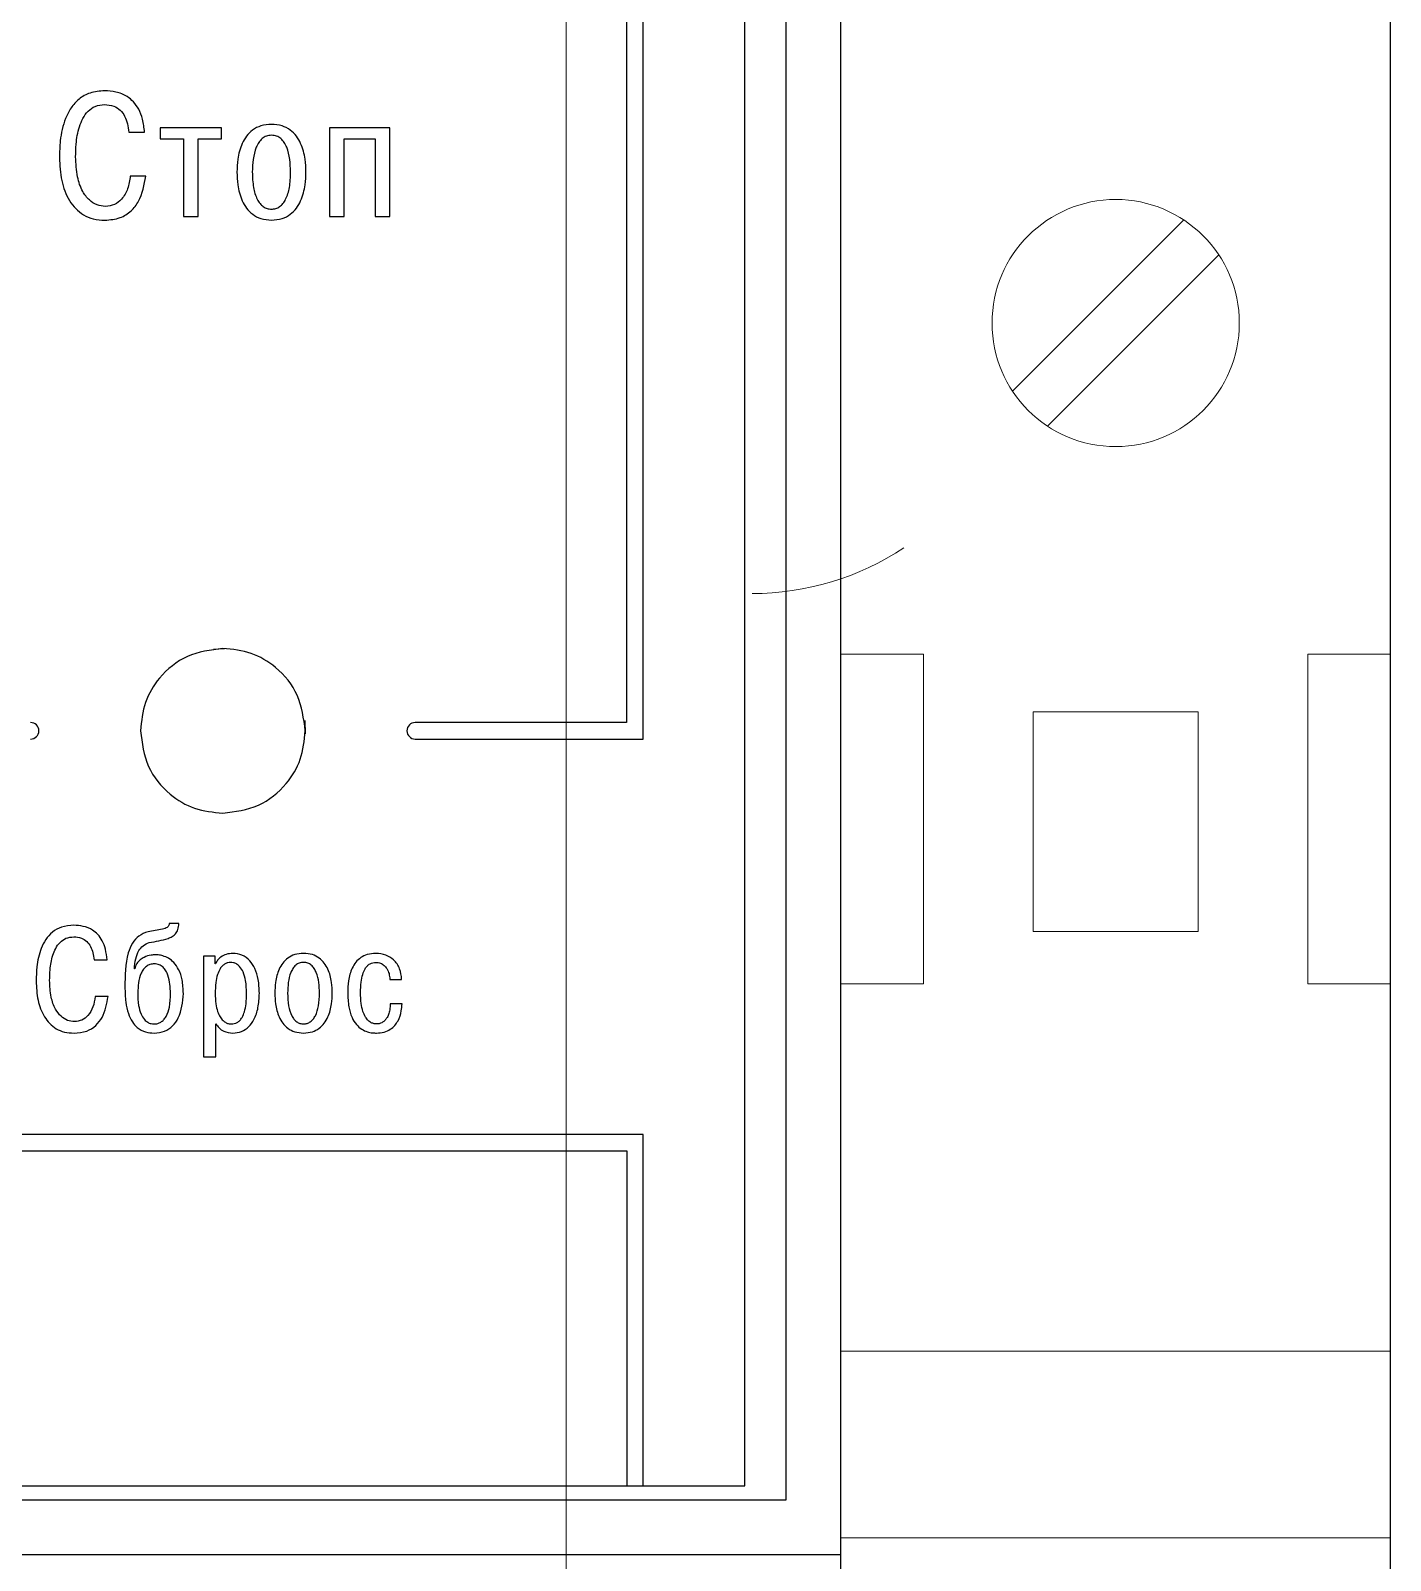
# Model space of a CAD drawing. Header units: millimetres. Extents: x 3520 to 8864, y 403 to 1747.
# Drawn here: x 5616.698 to 5619.668, y 870.191 to 873.534 of the extents above; entities that cross this region are included whole.
import ezdxf

# ---------------------------------------------------------------- set-up
doc = ezdxf.new("R2010")
doc.units = ezdxf.units.MM
doc.layers.add('main', color=5, linetype='Continuous', lineweight=50)
doc.layers.add('Стерка', color=7, linetype='Continuous', lineweight=15)

msp = doc.modelspace()

# ---------------------------------------------------------------- linework, layer by layer
for p, q in [((5618.4679, 870.2036, 1518.358), (5618.4679, 875.6036, 1518.358)), ((5618.3479, 870.3236, 1518.358), (5618.3479, 875.4836, 1518.358)), ((5618.2579, 870.3537, 1518.358), (5618.2579, 875.4537, 1518.358)), ((5618.0357, 871.9857, 1518.358), (5618.0357, 873.8217, 1518.358)), ((5617.9997, 873.7857, 1518.358), (5617.9997, 872.0217, 1518.358)), ((5616.9128, 873.3118, 1518.358), (5616.9467, 873.3118, 1518.358)), ((5617.1151, 873.321, 1518.358), (5616.981, 873.321, 1518.358)), ((5616.981, 873.321, 1518.358), (5616.981, 873.2973, 1518.358)), ((5617.1151, 873.2973, 1518.358), (5617.1151, 873.321, 1518.358)), ((5617.4827, 873.321, 1518.358), (5617.3508, 873.321, 1518.358)), ((5617.3508, 873.321, 1518.358), (5617.3508, 873.1274, 1518.358)), ((5617.4827, 873.1274, 1518.358), (5617.4827, 873.321, 1518.358)), ((5616.981, 873.2973, 1518.358), (5617.032, 873.2973, 1518.358)), ((5617.032, 873.2973, 1518.358), (5617.032, 873.1274, 1518.358)), ((5617.064, 873.1274, 1518.358), (5617.064, 873.2973, 1518.358)), ((5617.064, 873.2973, 1518.358), (5617.1151, 873.2973, 1518.358)), ((5617.3828, 873.2973, 1518.358), (5617.4506, 873.2973, 1518.358)), ((5617.3828, 873.1274, 1518.358), (5617.3828, 873.2973, 1518.358)), ((5617.4506, 873.2973, 1518.358), (5617.4506, 873.1274, 1518.358)), ((5616.9494, 873.2158, 1518.358), (5616.9155, 873.2158, 1518.358)), ((5617.032, 873.1274, 1518.358), (5617.064, 873.1274, 1518.358)), ((5617.3508, 873.1274, 1518.358), (5617.3828, 873.1274, 1518.358)), ((5617.4506, 873.1274, 1518.358), (5617.4827, 873.1274, 1518.358)), ((5617.0972, 872.1824, 1518.358), (5617.1212, 872.1835, 1518.358)), ((5617.2965, 872.0262, 1518.358), (5617.2978, 871.9974, 1518.358)), ((5617.9997, 872.0217, 1518.358), (5617.5379, 872.0217, 1518.358)), ((5617.5379, 871.9857, 1518.358), (5618.0357, 871.9857, 1518.358)), ((5617.0217, 871.5825, 1518.358), (5617.0004, 871.5825, 1518.358)), ((5616.8366, 871.5034, 1518.358), (5616.8649, 871.5034, 1518.358)), ((5617.0756, 871.5111, 1518.358), (5617.0756, 871.291, 1518.358)), ((5617.101, 871.5111, 1518.358), (5617.0756, 871.5111, 1518.358)), ((5617.101, 871.4946, 1518.358), (5617.101, 871.5111, 1518.358)), ((5616.9252, 871.4834, 1518.358), (5616.9245, 871.4834, 1518.358)), ((5617.1017, 871.4946, 1518.358), (5617.101, 871.4946, 1518.358)), ((5617.4826, 871.4606, 1518.358), (5617.5083, 871.4606, 1518.358)), ((5616.8671, 871.4234, 1518.358), (5616.8388, 871.4234, 1518.358)), ((5617.5093, 871.4072, 1518.358), (5617.4836, 871.4072, 1518.358)), ((5617.1023, 871.291, 1518.358), (5617.1023, 871.3634, 1518.358)), ((5617.0756, 871.291, 1518.358), (5617.1023, 871.291, 1518.358)), ((5618.0359, 871.1217, 1518.358), (5613.788, 871.1217, 1518.358)), ((5618.0359, 870.3537, 1518.358), (5618.0359, 871.1217, 1518.358)), ((5613.788, 871.0857, 1518.358), (5617.9999, 871.0857, 1518.358)), ((5617.9999, 871.0857, 1518.358), (5617.9999, 870.3537, 1518.358)), ((5610.2359, 870.3537, 1518.358), (5617.9999, 870.3537, 1518.358)), ((5617.9999, 870.3537, 1518.358), (5618.0359, 870.3537, 1518.358)), ((5618.0359, 870.3537, 1518.358), (5618.2579, 870.3537, 1518.358)), ((5605.9879, 870.3236, 1518.358), (5618.3479, 870.3236, 1518.358)), ((5618.4679, 870.2036, 1518.358), (5605.8679, 870.2036, 1518.358)), ((5618.4679, 867.5036, 1518.358), (5618.4679, 870.2036, 1518.358))]:
    msp.add_line(p, q)
for centre, start, end in [((5616.6979, 872.0037, 1518.358), 270, 90), ((5617.5379, 872.0037, 1518.358), 90, 270)]:
    msp.add_arc(centre, 0.018, start, end)
for points, knots in [([(5616.8595, 873.4021, 1518.358), (5616.8487, 873.4013, 1518.358), (5616.8287, 873.3998, 1518.358), (5616.8031, 873.3854, 1518.358), (5616.7852, 873.3653, 1518.358), (5616.77, 873.3346, 1518.358), (5616.7619, 873.2974, 1518.358), (5616.7611, 873.2685, 1518.358), (5616.7608, 873.2562, 1518.358)], [0, 0, 0, 0, 0.16169, 0.300128, 0.431382, 0.562499, 0.814307, 1, 1, 1, 1]), ([(5616.9467, 873.3118, 1518.358), (5616.9457, 873.3213, 1518.358), (5616.9438, 873.3385, 1518.358), (5616.9353, 873.3612, 1518.358), (5616.9236, 873.3781, 1518.358), (5616.9069, 873.3919, 1518.358), (5616.8849, 873.4007, 1518.358), (5616.8678, 873.4017, 1518.358), (5616.8595, 873.4021, 1518.358)], [0, 0, 0, 0, 0.201891, 0.367673, 0.508998, 0.63626, 0.823171, 1, 1, 1, 1]), ([(5616.7962, 873.2577, 1518.358), (5616.7964, 873.2669, 1518.358), (5616.7969, 873.2892, 1518.358), (5616.8029, 873.3238, 1518.358), (5616.8171, 873.354, 1518.358), (5616.8391, 873.37, 1518.358), (5616.8524, 873.3713, 1518.358), (5616.8595, 873.372, 1518.358)], [0, 0, 0, 0, 0.19109, 0.459443, 0.726751, 0.856353, 1, 1, 1, 1]), ([(5616.8595, 873.372, 1518.358), (5616.8663, 873.3715, 1518.358), (5616.8788, 873.3704, 1518.358), (5616.8942, 873.3604, 1518.358), (5616.9081, 873.3414, 1518.358), (5616.9109, 873.3239, 1518.358), (5616.9128, 873.3118, 1518.358)], [0, 0, 0, 0, 0.226402, 0.416234, 0.5963, 1, 1, 1, 1]), ([(5617.224, 873.3286, 1518.358), (5617.2161, 873.328, 1518.358), (5617.2016, 873.327, 1518.358), (5617.1826, 873.3173, 1518.358), (5617.169, 873.3035, 1518.358), (5617.1569, 873.2822, 1518.358), (5617.1498, 873.2552, 1518.358), (5617.1489, 873.2339, 1518.358), (5617.1486, 873.2246, 1518.358)], [0, 0, 0, 0, 0.161773, 0.300335, 0.43013, 0.558419, 0.805937, 1, 1, 1, 1]), ([(5617.224, 873.305, 1518.358), (5617.2202, 873.3046, 1518.358), (5617.2128, 873.3039, 1518.358), (5617.2031, 873.2979, 1518.358), (5617.1958, 873.2893, 1518.358), (5617.184, 873.2659, 1518.358), (5617.1829, 873.2432, 1518.358), (5617.1821, 873.2246, 1518.358)], [0, 0, 0, 0, 0.113902, 0.220546, 0.331377, 0.45176, 1, 1, 1, 1]), ([(5617.2994, 873.2246, 1518.358), (5617.2991, 873.2339, 1518.358), (5617.2982, 873.2552, 1518.358), (5617.2911, 873.2822, 1518.358), (5617.279, 873.3035, 1518.358), (5617.2653, 873.3173, 1518.358), (5617.2464, 873.327, 1518.358), (5617.2318, 873.328, 1518.358), (5617.224, 873.3286, 1518.358)], [0, 0, 0, 0, 0.194051, 0.441556, 0.569842, 0.699638, 0.83821, 1, 1, 1, 1]), ([(5617.2659, 873.2246, 1518.358), (5617.2651, 873.2432, 1518.358), (5617.264, 873.2659, 1518.358), (5617.2522, 873.2893, 1518.358), (5617.2449, 873.2979, 1518.358), (5617.2352, 873.3039, 1518.358), (5617.2278, 873.3046, 1518.358), (5617.224, 873.305, 1518.358)], [0, 0, 0, 0, 0.548194, 0.668573, 0.779409, 0.886069, 1, 1, 1, 1]), ([(5616.7608, 873.2562, 1518.358), (5616.7617, 873.2393, 1518.358), (5616.7634, 873.2067, 1518.358), (5616.7795, 873.1615, 1518.358), (5616.8066, 873.1328, 1518.358), (5616.8355, 873.1209, 1518.358), (5616.8517, 873.1199, 1518.358), (5616.8602, 873.1193, 1518.358)], [0, 0, 0, 0, 0.266704, 0.514467, 0.744527, 0.865176, 1, 1, 1, 1]), ([(5616.8614, 873.1495, 1518.358), (5616.8551, 873.1502, 1518.358), (5616.8421, 873.1516, 1518.358), (5616.8245, 873.1635, 1518.358), (5616.809, 873.1844, 1518.358), (5616.798, 873.2169, 1518.358), (5616.7969, 873.243, 1518.358), (5616.7962, 873.2577, 1518.358)], [0, 0, 0, 0, 0.133847, 0.276365, 0.441656, 0.684738, 1, 1, 1, 1]), ([(5616.8602, 873.1193, 1518.358), (5616.8716, 873.1203, 1518.358), (5616.8924, 873.1219, 1518.358), (5616.9181, 873.1382, 1518.358), (5616.9411, 873.1685, 1518.358), (5616.946, 873.1966, 1518.358), (5616.9494, 873.2158, 1518.358)], [0, 0, 0, 0, 0.231504, 0.424646, 0.605607, 1, 1, 1, 1]), ([(5616.9155, 873.2158, 1518.358), (5616.9142, 873.2064, 1518.358), (5616.9117, 873.1882, 1518.358), (5616.899, 873.1663, 1518.358), (5616.8814, 873.152, 1518.358), (5616.8681, 873.1503, 1518.358), (5616.8614, 873.1495, 1518.358)], [0, 0, 0, 0, 0.301757, 0.581273, 0.787594, 1, 1, 1, 1]), ([(5617.1486, 873.2246, 1518.358), (5617.1489, 873.2152, 1518.358), (5617.1498, 873.1939, 1518.358), (5617.1569, 873.1667, 1518.358), (5617.169, 873.1451, 1518.358), (5617.1826, 873.1312, 1518.358), (5617.2015, 873.1213, 1518.358), (5617.2161, 873.1203, 1518.358), (5617.224, 873.1197, 1518.358)], [0, 0, 0, 0, 0.193041, 0.441511, 0.570406, 0.700512, 0.838883, 1, 1, 1, 1]), ([(5617.1821, 873.2246, 1518.358), (5617.1825, 873.2132, 1518.358), (5617.1832, 873.1929, 1518.358), (5617.19, 873.1695, 1518.358), (5617.1984, 873.1559, 1518.358), (5617.2057, 873.1488, 1518.358), (5617.2145, 873.1442, 1518.358), (5617.2208, 873.1437, 1518.358), (5617.224, 873.1434, 1518.358)], [0, 0, 0, 0, 0.337877, 0.604205, 0.714016, 0.812314, 0.905007, 1, 1, 1, 1]), ([(5617.224, 873.1197, 1518.358), (5617.2318, 873.1203, 1518.358), (5617.2464, 873.1213, 1518.358), (5617.2654, 873.1312, 1518.358), (5617.279, 873.1451, 1518.358), (5617.2911, 873.1667, 1518.358), (5617.2982, 873.1939, 1518.358), (5617.2991, 873.2152, 1518.358), (5617.2994, 873.2246, 1518.358)], [0, 0, 0, 0, 0.161135, 0.299515, 0.429623, 0.558514, 0.806971, 1, 1, 1, 1]), ([(5617.224, 873.1434, 1518.358), (5617.2272, 873.1437, 1518.358), (5617.2335, 873.1442, 1518.358), (5617.2422, 873.1488, 1518.358), (5617.2496, 873.1559, 1518.358), (5617.258, 873.1695, 1518.358), (5617.2647, 873.1929, 1518.358), (5617.2655, 873.2132, 1518.358), (5617.2659, 873.2246, 1518.358)], [0, 0, 0, 0, 0.095024, 0.187735, 0.286038, 0.395846, 0.662154, 1, 1, 1, 1]), ([(5617.1179, 872.1837, 1518.358), (5617.0911, 872.1802, 1518.358), (5617.0384, 872.1733, 1518.358), (5616.9799, 872.1252, 1518.358), (5616.9443, 872.0665, 1518.358), (5616.9401, 872.0248, 1518.358), (5616.9379, 872.0037, 1518.358)], [0, 0, 0, 0, 0.283452, 0.558002, 0.775291, 1, 1, 1, 1]), ([(5617.2979, 872.0037, 1518.358), (5617.2944, 872.0304, 1518.358), (5617.2875, 872.0832, 1518.358), (5617.2394, 872.1417, 1518.358), (5617.1807, 872.1772, 1518.358), (5617.1391, 872.1815, 1518.358), (5617.1179, 872.1837, 1518.358)], [0, 0, 0, 0, 0.283457, 0.558015, 0.775306, 1, 1, 1, 1]), ([(5616.9379, 872.0037, 1518.358), (5616.9414, 871.9769, 1518.358), (5616.9483, 871.9241, 1518.358), (5616.9964, 871.8656, 1518.358), (5617.0551, 871.8301, 1518.358), (5617.0967, 871.8258, 1518.358), (5617.1179, 871.8237, 1518.358)], [0, 0, 0, 0, 0.283452, 0.558002, 0.775291, 1, 1, 1, 1]), ([(5617.1179, 871.8237, 1518.358), (5617.1447, 871.8271, 1518.358), (5617.1974, 871.834, 1518.358), (5617.2559, 871.8821, 1518.358), (5617.2915, 871.9408, 1518.358), (5617.2957, 871.9825, 1518.358), (5617.2979, 872.0037, 1518.358)], [0, 0, 0, 0, 0.283436, 0.557993, 0.775289, 1, 1, 1, 1]), ([(5616.7921, 871.5787, 1518.358), (5616.7832, 871.578, 1518.358), (5616.7665, 871.5768, 1518.358), (5616.7451, 871.5648, 1518.358), (5616.7303, 871.548, 1518.358), (5616.7176, 871.5225, 1518.358), (5616.7108, 871.4914, 1518.358), (5616.7102, 871.4673, 1518.358), (5616.7099, 871.4571, 1518.358)], [0, 0, 0, 0, 0.161685, 0.300123, 0.431374, 0.562492, 0.814301, 1, 1, 1, 1]), ([(5616.8649, 871.5034, 1518.358), (5616.864, 871.5113, 1518.358), (5616.8624, 871.5257, 1518.358), (5616.8554, 871.5446, 1518.358), (5616.8456, 871.5587, 1518.358), (5616.8317, 871.5702, 1518.358), (5616.8134, 871.5775, 1518.358), (5616.7991, 871.5783, 1518.358), (5616.7921, 871.5787, 1518.358)], [0, 0, 0, 0, 0.201882, 0.367669, 0.50901, 0.636291, 0.823212, 1, 1, 1, 1]), ([(5616.9544, 871.5647, 1518.358), (5616.9474, 871.5621, 1518.358), (5616.9338, 871.5569, 1518.358), (5616.9188, 871.5396, 1518.358), (5616.9042, 871.5022, 1518.358), (5616.904, 871.469, 1518.358), (5616.9039, 871.4438, 1518.358)], [0, 0, 0, 0, 0.156357, 0.304653, 0.469984, 1, 1, 1, 1]), ([(5617.0004, 871.5825, 1518.358), (5617.0003, 871.5813, 1518.358), (5617.0002, 871.5791, 1518.358), (5616.9988, 871.5762, 1518.358), (5616.996, 871.5736, 1518.358), (5616.9915, 871.5716, 1518.358), (5616.9774, 871.5684, 1518.358), (5616.9649, 871.5664, 1518.358), (5616.9544, 871.5647, 1518.358)], [0, 0, 0, 0, 0.065345, 0.123111, 0.181218, 0.279945, 0.397841, 1, 1, 1, 1]), ([(5616.9569, 871.5412, 1518.358), (5616.971, 871.5434, 1518.358), (5616.9882, 871.5461, 1518.358), (5617.0076, 871.5536, 1518.358), (5617.0153, 871.5601, 1518.358), (5617.0206, 871.5701, 1518.358), (5617.0213, 871.5781, 1518.358), (5617.0217, 871.5825, 1518.358)], [0, 0, 0, 0, 0.497564, 0.611791, 0.722932, 0.845255, 1, 1, 1, 1]), ([(5616.7394, 871.4584, 1518.358), (5616.7396, 871.4661, 1518.358), (5616.74, 871.4846, 1518.358), (5616.745, 871.5135, 1518.358), (5616.7569, 871.5386, 1518.358), (5616.7752, 871.5519, 1518.358), (5616.7863, 871.553, 1518.358), (5616.7921, 871.5536, 1518.358)], [0, 0, 0, 0, 0.191085, 0.459427, 0.726735, 0.856343, 1, 1, 1, 1]), ([(5616.7921, 871.5536, 1518.358), (5616.7978, 871.5531, 1518.358), (5616.8083, 871.5523, 1518.358), (5616.8211, 871.5439, 1518.358), (5616.8327, 871.5281, 1518.358), (5616.835, 871.5135, 1518.358), (5616.8366, 871.5034, 1518.358)], [0, 0, 0, 0, 0.226398, 0.416227, 0.596291, 1, 1, 1, 1]), ([(5616.9245, 871.4834, 1518.358), (5616.9252, 871.4909, 1518.358), (5616.9265, 871.5047, 1518.358), (5616.9329, 871.5223, 1518.358), (5616.9435, 871.535, 1518.358), (5616.9523, 871.5391, 1518.358), (5616.9569, 871.5412, 1518.358)], [0, 0, 0, 0, 0.317937, 0.588625, 0.786846, 1, 1, 1, 1]), ([(5616.9699, 871.5142, 1518.358), (5616.967, 871.5141, 1518.358), (5616.9587, 871.5136, 1518.358), (5616.9473, 871.5101, 1518.358), (5616.9368, 871.5034, 1518.358), (5616.9291, 871.4949, 1518.358), (5616.9265, 871.4874, 1518.358), (5616.9252, 871.4834, 1518.358)], [0, 0, 0, 0, 0.149896, 0.427307, 0.59827, 0.78505, 1, 1, 1, 1]), ([(5617.0315, 871.4295, 1518.358), (5617.0311, 871.4397, 1518.358), (5617.0303, 871.4577, 1518.358), (5617.0229, 871.481, 1518.358), (5617.0122, 871.497, 1518.358), (5616.9999, 871.5069, 1518.358), (5616.9878, 871.512, 1518.358), (5616.9778, 871.514, 1518.358), (5616.9721, 871.5142, 1518.358), (5616.9699, 871.5142, 1518.358)], [0, 0, 0, 0, 0.259623, 0.457614, 0.613436, 0.742107, 0.855309, 0.944428, 1, 1, 1, 1]), ([(5617.1347, 871.4977, 1518.358), (5617.1327, 871.4976, 1518.358), (5617.1285, 871.4973, 1518.358), (5617.1224, 871.4948, 1518.358), (5617.1165, 871.4903, 1518.358), (5617.1105, 871.4825, 1518.358), (5617.1053, 871.47, 1518.358), (5617.1016, 871.4517, 1518.358), (5617.1012, 871.4377, 1518.358), (5617.101, 871.4298, 1518.358)], [0, 0, 0, 0, 0.072335, 0.148896, 0.233868, 0.333119, 0.498771, 0.716481, 1, 1, 1, 1]), ([(5617.1394, 871.5174, 1518.358), (5617.1345, 871.517, 1518.358), (5617.1253, 871.5163, 1518.358), (5617.114, 871.5104, 1518.358), (5617.1061, 871.503, 1518.358), (5617.1031, 871.4973, 1518.358), (5617.1017, 871.4946, 1518.358)], [0, 0, 0, 0, 0.312567, 0.591526, 0.798291, 1, 1, 1, 1]), ([(5617.1696, 871.4304, 1518.358), (5617.1693, 871.4396, 1518.358), (5617.1688, 871.4554, 1518.358), (5617.1634, 871.4754, 1518.358), (5617.156, 871.4879, 1518.358), (5617.1481, 871.4943, 1518.358), (5617.1412, 871.4973, 1518.358), (5617.1367, 871.4976, 1518.358), (5617.1347, 871.4977, 1518.358)], [0, 0, 0, 0, 0.329342, 0.565666, 0.735759, 0.839539, 0.926459, 1, 1, 1, 1]), ([(5617.1975, 871.4304, 1518.358), (5617.1971, 871.4405, 1518.358), (5617.1964, 871.4589, 1518.358), (5617.1892, 871.4833, 1518.358), (5617.1775, 871.5021, 1518.358), (5617.1603, 871.5152, 1518.358), (5617.1463, 871.5167, 1518.358), (5617.1394, 871.5174, 1518.358)], [0, 0, 0, 0, 0.259552, 0.470405, 0.645128, 0.824698, 1, 1, 1, 1]), ([(5617.294, 871.5174, 1518.358), (5617.2875, 871.5169, 1518.358), (5617.2754, 871.5161, 1518.358), (5617.2596, 871.508, 1518.358), (5617.2482, 871.4966, 1518.358), (5617.2381, 871.4788, 1518.358), (5617.2322, 871.4563, 1518.358), (5617.2315, 871.4385, 1518.358), (5617.2312, 871.4307, 1518.358)], [0, 0, 0, 0, 0.161761, 0.300315, 0.4301, 0.558384, 0.805898, 1, 1, 1, 1]), ([(5617.294, 871.4977, 1518.358), (5617.2908, 871.4974, 1518.358), (5617.2847, 871.4969, 1518.358), (5617.2766, 871.4919, 1518.358), (5617.2705, 871.4846, 1518.358), (5617.2607, 871.4652, 1518.358), (5617.2598, 871.4462, 1518.358), (5617.2591, 871.4307, 1518.358)], [0, 0, 0, 0, 0.113892, 0.220524, 0.331339, 0.451707, 1, 1, 1, 1]), ([(5617.3569, 871.4307, 1518.358), (5617.3566, 871.4385, 1518.358), (5617.3559, 871.4563, 1518.358), (5617.3499, 871.4788, 1518.358), (5617.3398, 871.4966, 1518.358), (5617.3285, 871.508, 1518.358), (5617.3127, 871.5161, 1518.358), (5617.3006, 871.5169, 1518.358), (5617.294, 871.5174, 1518.358)], [0, 0, 0, 0, 0.194102, 0.441616, 0.5699, 0.699685, 0.838239, 1, 1, 1, 1]), ([(5617.329, 871.4307, 1518.358), (5617.3282, 871.4462, 1518.358), (5617.3274, 871.4652, 1518.358), (5617.3175, 871.4846, 1518.358), (5617.3114, 871.4919, 1518.358), (5617.3034, 871.4969, 1518.358), (5617.2972, 871.4974, 1518.358), (5617.294, 871.4977, 1518.358)], [0, 0, 0, 0, 0.548293, 0.668661, 0.779475, 0.886108, 1, 1, 1, 1]), ([(5617.4518, 871.5174, 1518.358), (5617.4456, 871.517, 1518.358), (5617.434, 871.5162, 1518.358), (5617.4187, 871.5089, 1518.358), (5617.4076, 871.4984, 1518.358), (5617.3975, 871.4814, 1518.358), (5617.3915, 871.4585, 1518.358), (5617.3908, 871.4402, 1518.358), (5617.3905, 871.4317, 1518.358)], [0, 0, 0, 0, 0.156816, 0.290647, 0.415232, 0.5387, 0.784547, 1, 1, 1, 1]), ([(5617.4185, 871.4317, 1518.358), (5617.4187, 871.4393, 1518.358), (5617.419, 871.4527, 1518.358), (5617.4223, 871.4703, 1518.358), (5617.4272, 871.4826, 1518.358), (5617.433, 871.4903, 1518.358), (5617.4407, 871.4963, 1518.358), (5617.4476, 871.4972, 1518.358), (5617.4521, 871.4977, 1518.358)], [0, 0, 0, 0, 0.2757151, 0.4890738, 0.6526699, 0.7518483, 0.8386581, 1, 1, 1, 1]), ([(5617.5083, 871.4606, 1518.358), (5617.5075, 871.4685, 1518.358), (5617.5058, 871.4843, 1518.358), (5617.4926, 871.5034, 1518.358), (5617.4736, 871.5155, 1518.358), (5617.4594, 871.5167, 1518.358), (5617.4518, 871.5174, 1518.358)], [0, 0, 0, 0, 0.264275, 0.528627, 0.747973, 1, 1, 1, 1]), ([(5617.4521, 871.4977, 1518.358), (5617.4555, 871.4974, 1518.358), (5617.462, 871.4968, 1518.358), (5617.4705, 871.4916, 1518.358), (5617.477, 871.4836, 1518.358), (5617.4814, 871.473, 1518.358), (5617.4822, 871.4648, 1518.358), (5617.4826, 871.4606, 1518.358)], [0, 0, 0, 0, 0.188628, 0.363627, 0.540975, 0.762892, 1, 1, 1, 1]), ([(5616.968, 871.4946, 1518.358), (5616.9648, 871.4943, 1518.358), (5616.9587, 871.4938, 1518.358), (5616.9505, 871.4893, 1518.358), (5616.9441, 871.4826, 1518.358), (5616.9336, 871.4641, 1518.358), (5616.9326, 871.4456, 1518.358), (5616.9318, 871.4304, 1518.358)], [0, 0, 0, 0, 0.116773, 0.224961, 0.335068, 0.453053, 1, 1, 1, 1]), ([(5617.0036, 871.4295, 1518.358), (5617.003, 871.4431, 1518.358), (5617.0022, 871.4604, 1518.358), (5616.9939, 871.4793, 1518.358), (5616.9877, 871.4875, 1518.358), (5616.9788, 871.4935, 1518.358), (5616.9717, 871.4942, 1518.358), (5616.968, 871.4946, 1518.358)], [0, 0, 0, 0, 0.49179, 0.621781, 0.744982, 0.866204, 1, 1, 1, 1]), ([(5616.7099, 871.4571, 1518.358), (5616.7106, 871.443, 1518.358), (5616.7121, 871.4159, 1518.358), (5616.7255, 871.3782, 1518.358), (5616.7481, 871.3543, 1518.358), (5616.7721, 871.3443, 1518.358), (5616.7857, 871.3435, 1518.358), (5616.7928, 871.3431, 1518.358)], [0, 0, 0, 0, 0.266687, 0.514446, 0.744512, 0.865166, 1, 1, 1, 1]), ([(5616.7937, 871.3682, 1518.358), (5616.7885, 871.3688, 1518.358), (5616.7777, 871.3699, 1518.358), (5616.763, 871.3799, 1518.358), (5616.7501, 871.3973, 1518.358), (5616.7409, 871.4244, 1518.358), (5616.74, 871.4461, 1518.358), (5616.7394, 871.4584, 1518.358)], [0, 0, 0, 0, 0.1338364, 0.2763525, 0.4416454, 0.6847323, 1, 1, 1, 1]), ([(5616.9039, 871.4438, 1518.358), (5616.9042, 871.4327, 1518.358), (5616.9047, 871.4131, 1518.358), (5616.9103, 871.3873, 1518.358), (5616.9187, 871.3683, 1518.358), (5616.9311, 871.3536, 1518.358), (5616.9481, 871.3445, 1518.358), (5616.9614, 871.3437, 1518.358), (5616.9677, 871.3434, 1518.358)], [0, 0, 0, 0, 0.246521, 0.437183, 0.585314, 0.704661, 0.86134, 1, 1, 1, 1]), ([(5616.9318, 871.4304, 1518.358), (5616.9321, 871.4215, 1518.358), (5616.9326, 871.406, 1518.358), (5616.9377, 871.3862, 1518.358), (5616.945, 871.3736, 1518.358), (5616.9531, 871.3668, 1518.358), (5616.9606, 871.3636, 1518.358), (5616.9656, 871.3633, 1518.358), (5616.968, 871.3631, 1518.358)], [0, 0, 0, 0, 0.316485, 0.547401, 0.71687, 0.822996, 0.915658, 1, 1, 1, 1]), ([(5616.9677, 871.3434, 1518.358), (5616.9756, 871.3441, 1518.358), (5616.9905, 871.3455, 1518.358), (5617.0091, 871.3583, 1518.358), (5617.0278, 871.3852, 1518.358), (5617.03, 871.4109, 1518.358), (5617.0315, 871.4295, 1518.358)], [0, 0, 0, 0, 0.195405, 0.369813, 0.546, 1, 1, 1, 1]), ([(5616.968, 871.3631, 1518.358), (5616.9706, 871.3633, 1518.358), (5616.9756, 871.3637, 1518.358), (5616.9827, 871.367, 1518.358), (5616.989, 871.3723, 1518.358), (5616.9964, 871.383, 1518.358), (5617.0026, 871.4025, 1518.358), (5617.0032, 871.4197, 1518.358), (5617.0036, 871.4295, 1518.358)], [0, 0, 0, 0, 0.091434, 0.181564, 0.276882, 0.383398, 0.647225, 1, 1, 1, 1]), ([(5617.101, 871.4298, 1518.358), (5617.1012, 871.4222, 1518.358), (5617.1016, 871.4089, 1518.358), (5617.1054, 871.3915, 1518.358), (5617.1108, 871.379, 1518.358), (5617.1174, 871.3706, 1518.358), (5617.1244, 871.3658, 1518.358), (5617.1306, 871.3635, 1518.358), (5617.1344, 871.3632, 1518.358), (5617.1359, 871.3631, 1518.358)], [0, 0, 0, 0, 0.273283, 0.481902, 0.640552, 0.762927, 0.863896, 0.943183, 1, 1, 1, 1]), ([(5617.1359, 871.3631, 1518.358), (5617.1405, 871.3637, 1518.358), (5617.1475, 871.3646, 1518.358), (5617.1552, 871.3708, 1518.358), (5617.161, 871.3787, 1518.358), (5617.1658, 871.3912, 1518.358), (5617.1691, 871.4091, 1518.358), (5617.1694, 871.4228, 1518.358), (5617.1696, 871.4304, 1518.358)], [0, 0, 0, 0, 0.160915, 0.247458, 0.346635, 0.510589, 0.724351, 1, 1, 1, 1]), ([(5617.1398, 871.3434, 1518.358), (5617.1462, 871.344, 1518.358), (5617.1589, 871.3452, 1518.358), (5617.1753, 871.3565, 1518.358), (5617.1879, 871.3745, 1518.358), (5617.1962, 871.4, 1518.358), (5617.1971, 871.4197, 1518.358), (5617.1975, 871.4304, 1518.358)], [0, 0, 0, 0, 0.165111, 0.322909, 0.492746, 0.724764, 1, 1, 1, 1]), ([(5617.2312, 871.4307, 1518.358), (5617.2315, 871.423, 1518.358), (5617.2322, 871.4051, 1518.358), (5617.2381, 871.3825, 1518.358), (5617.2482, 871.3645, 1518.358), (5617.2596, 871.3529, 1518.358), (5617.2753, 871.3447, 1518.358), (5617.2875, 871.3438, 1518.358), (5617.294, 871.3434, 1518.358)], [0, 0, 0, 0, 0.193036, 0.441494, 0.570386, 0.700497, 0.838875, 1, 1, 1, 1]), ([(5617.2591, 871.4307, 1518.358), (5617.2595, 871.4213, 1518.358), (5617.2601, 871.4044, 1518.358), (5617.2657, 871.3849, 1518.358), (5617.2727, 871.3735, 1518.358), (5617.2788, 871.3676, 1518.358), (5617.2861, 871.3638, 1518.358), (5617.2914, 871.3633, 1518.358), (5617.294, 871.3631, 1518.358)], [0, 0, 0, 0, 0.33786, 0.604173, 0.713981, 0.812283, 0.904985, 1, 1, 1, 1]), ([(5617.294, 871.3434, 1518.358), (5617.3006, 871.3438, 1518.358), (5617.3127, 871.3447, 1518.358), (5617.3285, 871.3529, 1518.358), (5617.3398, 871.3645, 1518.358), (5617.3499, 871.3825, 1518.358), (5617.3558, 871.4051, 1518.358), (5617.3566, 871.423, 1518.358), (5617.3569, 871.4307, 1518.358)], [0, 0, 0, 0, 0.161126, 0.299503, 0.429614, 0.558506, 0.806964, 1, 1, 1, 1]), ([(5617.294, 871.3631, 1518.358), (5617.2967, 871.3633, 1518.358), (5617.302, 871.3638, 1518.358), (5617.3092, 871.3676, 1518.358), (5617.3153, 871.3735, 1518.358), (5617.3224, 871.3849, 1518.358), (5617.328, 871.4044, 1518.358), (5617.3286, 871.4213, 1518.358), (5617.329, 871.4307, 1518.358)], [0, 0, 0, 0, 0.095016, 0.187718, 0.28602, 0.395828, 0.662141, 1, 1, 1, 1]), ([(5617.3905, 871.4317, 1518.358), (5617.3909, 871.4212, 1518.358), (5617.3916, 871.4027, 1518.358), (5617.3983, 871.3787, 1518.358), (5617.4083, 871.362, 1518.358), (5617.4203, 871.3514, 1518.358), (5617.4326, 871.3458, 1518.358), (5617.4436, 871.3436, 1518.358), (5617.4502, 871.3434, 1518.358), (5617.4531, 871.3434, 1518.358)], [0, 0, 0, 0, 0.256809, 0.451819, 0.603209, 0.726865, 0.837345, 0.930327, 1, 1, 1, 1]), ([(5617.4537, 871.3631, 1518.358), (5617.4519, 871.3632, 1518.358), (5617.4478, 871.3635, 1518.358), (5617.4414, 871.3658, 1518.358), (5617.4347, 871.3707, 1518.358), (5617.4282, 871.3791, 1518.358), (5617.4228, 871.3919, 1518.358), (5617.4191, 871.41, 1518.358), (5617.4187, 871.4238, 1518.358), (5617.4185, 871.4317, 1518.358)], [0, 0, 0, 0, 0.064115, 0.142464, 0.236685, 0.353705, 0.512625, 0.72311, 1, 1, 1, 1]), ([(5616.7928, 871.3431, 1518.358), (5616.8022, 871.3438, 1518.358), (5616.8196, 871.3452, 1518.358), (5616.841, 871.3587, 1518.358), (5616.8602, 871.384, 1518.358), (5616.8643, 871.4074, 1518.358), (5616.8671, 871.4234, 1518.358)], [0, 0, 0, 0, 0.231471, 0.424592, 0.60555, 1, 1, 1, 1]), ([(5616.8388, 871.4234, 1518.358), (5616.8378, 871.4156, 1518.358), (5616.8357, 871.4004, 1518.358), (5616.8251, 871.3822, 1518.358), (5616.8104, 871.3703, 1518.358), (5616.7993, 871.3689, 1518.358), (5616.7937, 871.3682, 1518.358)], [0, 0, 0, 0, 0.301787, 0.581305, 0.787616, 1, 1, 1, 1]), ([(5617.4531, 871.3434, 1518.358), (5617.4589, 871.3437, 1518.358), (5617.4695, 871.3444, 1518.358), (5617.4835, 871.3506, 1518.358), (5617.4937, 871.3595, 1518.358), (5617.5026, 871.373, 1518.358), (5617.508, 871.3893, 1518.358), (5617.5089, 871.402, 1518.358), (5617.5093, 871.4072, 1518.358)], [0, 0, 0, 0, 0.1812342, 0.3332755, 0.4702095, 0.5998816, 0.8357036, 1, 1, 1, 1]), ([(5617.4836, 871.4072, 1518.358), (5617.4833, 871.4028, 1518.358), (5617.4829, 871.3948, 1518.358), (5617.4801, 871.3841, 1518.358), (5617.4761, 871.3758, 1518.358), (5617.471, 871.3698, 1518.358), (5617.4653, 871.3658, 1518.358), (5617.4594, 871.3635, 1518.358), (5617.4555, 871.3632, 1518.358), (5617.4537, 871.3631, 1518.358)], [0, 0, 0, 0, 0.224078, 0.406951, 0.557971, 0.685857, 0.802689, 0.906918, 1, 1, 1, 1]), ([(5617.1023, 871.3634, 1518.358), (5617.1046, 871.3603, 1518.358), (5617.1092, 871.3538, 1518.358), (5617.122, 871.3456, 1518.358), (5617.1329, 871.3442, 1518.358), (5617.1398, 871.3434, 1518.358)], [0, 0, 0, 0, 0.261883, 0.538491, 1, 1, 1, 1])]:
    msp.add_open_spline(points, degree=3, knots=knots)
at = {"layer": 'main', "color": 0, "lineweight": 25}
msp.add_line((5619.6679, 870.1436, 1518.358), (5619.6679, 875.6636, 1518.358), dxfattribs=at)
at = {"layer": 'Стерка', "color": 7}
for p, q in [((5617.8679, 869.9036, 1518.358), (5617.8679, 875.9036, 1518.358)), ((5618.4679, 875.8946, 1518.358), (5618.4679, 869.8946, 1518.358)), ((5619.6679, 875.9036, 1518.358), (5619.6679, 869.9036, 1518.358)), ((5619.6679, 875.9036, 1518.358), (5619.6679, 869.9036, 1518.358)), ((5619.6679, 875.9036, 1518.358), (5619.6679, 869.9036, 1518.358)), ((5619.6679, 875.9036, 1518.358), (5619.6679, 869.9036, 1518.358)), ((5619.6679, 875.9036, 1518.358), (5619.6679, 869.9036, 1518.358)), ((5619.6679, 869.9036, 1518.358), (5619.6679, 875.9036, 1518.358)), ((5619.6679, 869.9036, 1518.358), (5619.6679, 875.9036, 1518.358)), ((5619.6679, 875.9036, 1518.358), (5619.6679, 869.9036, 1518.358)), ((5619.6679, 869.9036, 1518.358), (5619.6679, 875.9036, 1518.358)), ((5619.6679, 869.9036, 1518.358), (5619.6679, 875.9036, 1518.358)), ((5619.6679, 875.9036, 1518.358), (5619.6679, 869.9036, 1518.358)), ((5619.6679, 875.8946, 1518.358), (5619.6679, 869.8946, 1518.358)), ((5619.6679, 869.8946, 1518.358), (5619.6679, 875.8946, 1518.358)), ((5619.6679, 869.8946, 1518.358), (5619.6679, 875.8946, 1518.358)), ((5619.6679, 875.8946, 1518.358), (5619.6679, 869.8946, 1518.358)), ((5619.6679, 875.8946, 1518.358), (5619.6679, 869.8946, 1518.358)), ((5619.6679, 875.6036, 1518.358), (5619.6679, 870.2036, 1518.358)), ((5619.6679, 875.6036, 1518.358), (5619.6679, 870.2036, 1518.358)), ((5619.6679, 875.5946, 1518.358), (5619.6679, 870.1946, 1518.358)), ((5619.6679, 875.5946, 1518.358), (5619.6679, 870.1946, 1518.358)), ((5619.6679, 875.4236, 1518.358), (5619.6679, 870.3836, 1518.358)), ((5619.6679, 875.4236, 1518.358), (5619.6679, 870.3836, 1518.358)), ((5619.6679, 875.0036, 1518.358), (5619.6679, 870.8036, 1518.358)), ((5619.6679, 875.0036, 1518.358), (5619.6679, 870.8036, 1518.358)), ((5619.6679, 874.9946, 1518.358), (5619.6679, 870.7946, 1518.358)), ((5619.6679, 874.9946, 1518.358), (5619.6679, 870.7946, 1518.358)), ((5619.6679, 874.9946, 1518.358), (5619.6679, 870.7946, 1518.358)), ((5619.6679, 870.2036, 1518.358), (5619.6679, 874.4036, 1518.358)), ((5619.6679, 870.2036, 1518.358), (5619.6679, 874.4036, 1518.358)), ((5619.6679, 870.1946, 1518.358), (5619.6679, 874.3946, 1518.358)), ((5619.6679, 870.1946, 1518.358), (5619.6679, 874.3946, 1518.358)), ((5619.6679, 870.1946, 1518.358), (5619.6679, 874.3946, 1518.358)), ((5619.6679, 872.3036, 1518.358), (5619.6679, 873.5036, 1518.358)), ((5619.6679, 872.3036, 1518.358), (5619.6679, 873.5036, 1518.358)), ((5619.6679, 872.2946, 1518.358), (5619.6679, 873.4946, 1518.358)), ((5619.6679, 872.2946, 1518.358), (5619.6679, 873.4946, 1518.358)), ((5619.6679, 872.2946, 1518.358), (5619.6679, 873.4946, 1518.358)), ((5618.8426, 872.7457, 1518.358), (5619.2168, 873.1199, 1518.358)), ((5618.919, 872.6694, 1518.358), (5619.2931, 873.0435, 1518.358)), ((5619.6679, 872.9036, 1518.358), (5619.6679, 871.7036, 1518.358)), ((5619.6679, 872.9036, 1518.358), (5619.6679, 871.7036, 1518.358)), ((5619.6679, 872.8946, 1518.358), (5619.6679, 871.6946, 1518.358)), ((5619.6679, 872.8946, 1518.358), (5619.6679, 871.6946, 1518.358)), ((5619.6679, 872.8946, 1518.358), (5619.6679, 871.6946, 1518.358)), ((5618.4679, 872.171, 1518.358), (5618.6479, 872.171, 1518.358)), ((5618.6479, 872.171, 1518.358), (5618.6479, 871.451, 1518.358)), ((5619.6679, 872.171, 1518.358), (5619.4879, 872.171, 1518.358)), ((5619.4879, 872.171, 1518.358), (5619.4879, 871.451, 1518.358)), ((5619.2479, 872.0449, 1518.358), (5618.8879, 872.0449, 1518.358)), ((5618.8879, 872.0449, 1518.358), (5618.8879, 871.5649, 1518.358)), ((5619.2479, 871.5649, 1518.358), (5619.2479, 872.0449, 1518.358)), ((5618.8879, 871.5649, 1518.358), (5619.0679, 871.5649, 1518.358)), ((5619.0679, 871.5649, 1518.358), (5619.2479, 871.5649, 1518.358)), ((5618.6479, 871.451, 1518.358), (5618.4679, 871.451, 1518.358)), ((5619.4879, 871.451, 1518.358), (5619.6679, 871.451, 1518.358)), ((5619.6679, 870.6481, 1518.358), (5618.4679, 870.6481, 1518.358)), ((5619.6679, 870.2404, 1518.358), (5618.4679, 870.2404, 1518.358))]:
    msp.add_line(p, q, dxfattribs=at)
msp.add_circle((5619.0679, 872.8946, 1518.358), 0.27, dxfattribs=at)
msp.add_arc((5618.2736, 872.9036, 1700.5609), 0.6, 270, 303.5857, dxfattribs=at)

doc.saveas('drawing.dxf')
